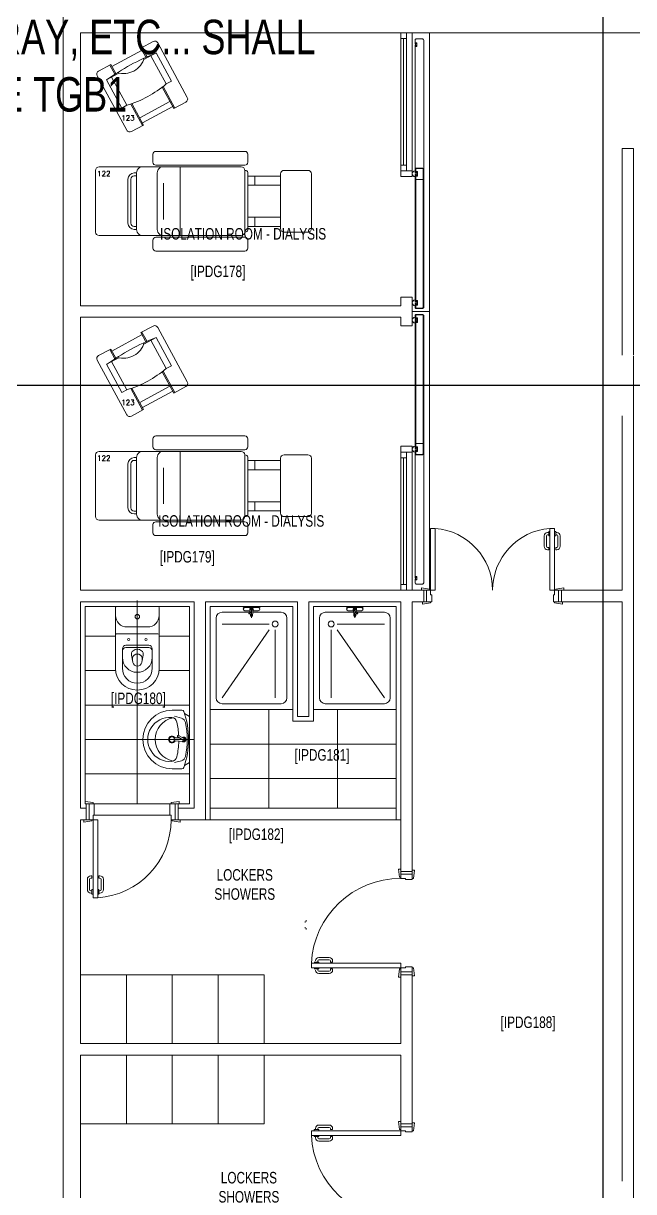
# Model space of a CAD drawing. Header units: metres. Extents: x -18745 to 220762, y -1579758 to -1356048.
# Drawn here: x 161460 to 166778, y -1440662 to -1430482 of the extents above; entities that cross this region are included whole.
import ezdxf
from ezdxf import colors
from ezdxf.entities.mleader import LeaderData, LeaderLine
from ezdxf.math import Vec2, Vec3

# ---------------------------------------------------------------- set-up
doc = ezdxf.new("R2010")
doc.units = ezdxf.units.M
doc.linetypes.add('DASHED2', pattern=[0.375, 0.25, -0.125])
doc.layers.get('0').update_dxf_attribs({"lineweight": 0})
for name, color, linetype, lineweight in [('A-100 - Copy$0$72_EGR_BASE_TEXT', 8, 'Continuous', 0), ('A-100 - Copy$0$Aluminum', 8, 'Continuous', 0), ('A-100 - Copy$0$car', 8, 'Continuous', 0), ('A-100 - Copy$0$Medical Equipment and Furniture', 8, 'Continuous', 0), ('A-100 - Copy$0$Medical Equipment and Furniture1', 8, 'Continuous', 5), ('A-100 - Copy$0$SANIT', 8, 'Continuous', 0), ('A-100 - Copy$0$Tiles', 8, 'Continuous', 0), ('A-100 - Copy$0$Walls', 8, 'Continuous', 0), ('A-100 - Copy$0$Wooden Joinery', 8, 'Continuous', 0), ('E-GRND', 94, 'DASHED2', 40)]:
    doc.layers.add(name, color=color, linetype=linetype, lineweight=lineweight)
doc.layers.add('A-100 - Copy$0$axes', color=8, linetype='Continuous')
doc.styles.add('A-100 - Copy$0$list_ghTextstyle', font='romans.shx', dxfattribs={"height": 0.25})
doc.styles.add('A-100 - Copy$0$X3G_ENTITY_2587EA', font='swisscl.ttf', dxfattribs={"height": 200})
doc.styles.add('ROMANS', font='romans.shx', dxfattribs={"width": 0.85})

# ---------------------------------------------------------------- blocks, each defined once
blk = doc.blocks.new('A-100 - Copy$0$HF16786C-P')
for p, q in [((-0.299, 0.239), (-0.299, -0.239)), ((-0.269, 0.269), (-0.061, 0.269)), ((-0.031, 0.239), (-0.031, -0.239)), ((-0.031, 0.219), (0.255, 0.219)), ((0.194, 0.219), (0.194, 0.139)), ((0.277, 0.269), (0.282, 0.269)), ((0.282, -0.269), (0.282, 0.269)), ((0.312, 0.299), (1.003, 0.299)), ((0.328, 0.299), (0.312, 0.299)), ((0.845, 0.299), (0.845, -0.299)), ((1.003, 0.299), (1.183, 0.299)), ((1.045, 0.246), (1.045, -0.246)), ((1.183, 0.299), (1.551, 0.299)), ((1.225, 0.246), (1.225, -0.246)), ((1.225, 0.246), (1.245, 0.246)), ((1.225, 0.221), (1.245, 0.221)), ((1.581, 0.269), (1.581, -0.269)), ((-0.031, 0.139), (0.255, 0.139)), ((0.99, 0.156), (0.99, -0.159)), ((1.275, 0.191), (1.275, -0.191)), ((1.3, 0.191), (1.3, -0.191)), ((-0.031, -0.139), (0.255, -0.139)), ((0.194, -0.219), (0.194, -0.139)), ((-0.061, -0.269), (-0.269, -0.269)), ((-0.031, -0.219), (0.255, -0.219)), ((0.277, -0.269), (0.282, -0.269)), ((1.003, -0.299), (0.312, -0.299)), ((1.183, -0.299), (1.003, -0.299)), ((1.183, -0.299), (1.551, -0.299)), ((1.225, -0.221), (1.245, -0.221)), ((1.225, -0.246), (1.245, -0.246))]:
    blk.add_line(p, q)
for points in [[(1.082, 0.409), (1.082, 0.339, -0.414214), (1.057, 0.314), (0.28, 0.314, -0.414214), (0.255, 0.339), (0.255, 0.409, -0.414214), (0.28, 0.434), (1.057, 0.434, -0.414214)], [(1.082, -0.409), (1.082, -0.339, 0.414214), (1.057, -0.314), (0.28, -0.314, 0.414214), (0.255, -0.339), (0.255, -0.409, 0.414214), (0.28, -0.434), (1.057, -0.434, 0.414214)]]:
    blk.add_lwpolyline(points, format="xyb", close=True)
blk.add_lwpolyline([(0.255, 0.253), (0.255, -0.253)])
for centre, radius, start, end in [((-0.269, 0.239), 0.03, 90, 180), ((-0.061, 0.239), 0.03, 0, 90), ((0.276, 0.247), 0.0216, 86.9989, 165.784), ((0.312, 0.269), 0.03, 90, 180), ((1.003, 0.269), 0.03, 47.4408, 90), ((0.976, 0.24), 0.0694, 5.3127, 47.4408), ((1.183, 0.269), 0.03, 47.4408, 90), ((1.156, 0.24), 0.0694, 5.3127, 47.4408), ((1.245, 0.191), 0.055, 0, 90), ((1.245, 0.191), 0.03, 0, 90), ((1.551, 0.269), 0.03, 0, 90), ((1.245, -0.191), 0.03, 270, 0), ((1.245, -0.191), 0.055, 270, 0), ((-0.269, -0.239), 0.03, 180, 270), ((-0.061, -0.239), 0.03, 270, 0), ((0.276, -0.247), 0.0216, 194.216, 273.0011), ((0.312, -0.269), 0.03, 180, 270), ((1.003, -0.269), 0.03, 270, 312.5592), ((0.976, -0.24), 0.0694, 312.5592, 354.6873), ((1.183, -0.269), 0.03, 270, 312.5592), ((1.156, -0.24), 0.0694, 312.5592, 354.6873), ((1.551, -0.269), 0.03, 270, 0)]:
    blk.add_arc(centre, radius, start, end)
blk = doc.blocks.new('A-100 - Copy$0$F.44.66.83')
at = {"layer": 'A-100 - Copy$0$Medical Equipment and Furniture1', "xscale": -1000, "yscale": 1000, "zscale": 1000, "rotation": 270}
blk.add_blockref('A-100 - Copy$0$HF16786C-P', (77696, -14002), dxfattribs=at)
blk = doc.blocks.new('A-100 - Copy$0$ME11218-P')
at = {"layer": 'A-100 - Copy$0$Medical Equipment and Furniture1'}
for p, q in [((-0.015, 0.55), (-0.015, 0.01)), ((0.015, 0.58), (0.135, 0.58)), ((0.125, 0.58), (0.125, 0.488)), ((0.135, 0.58), (0.135, 0.489)), ((0.135, 0.56), (0.435, 0.56)), ((0.435, 0.58), (0.555, 0.58)), ((0.435, 0.58), (0.435, 0.489)), ((0.445, 0.58), (0.445, 0.488)), ((0.585, 0.55), (0.585, 0.01)), ((0.161, 0.48), (0.04, 0.48)), ((0.04, 0.48), (0.04, 0.2)), ((0.09, 0.48), (0.09, 0.2)), ((0.53, 0.48), (0.409, 0.48)), ((0.48, 0.2), (0.48, 0.48)), ((0.53, 0.2), (0.53, 0.48)), ((0.04, 0.2), (0.09, 0.2)), ((0.125, 0.193), (0.125, -0.02)), ((0.135, 0.192), (0.135, -0.02)), ((0.435, 0.192), (0.435, -0.02)), ((0.445, 0.193), (0.445, -0.02)), ((0.48, 0.2), (0.53, 0.2)), ((0.135, 0.05), (0.435, 0.05)), ((0.135, 0), (0.435, 0)), ((0.015, -0.02), (0.135, -0.02)), ((0.435, -0.02), (0.555, -0.02))]:
    blk.add_line(p, q, dxfattribs=at)
for centre, radius, start, end in [((0.015, 0.55), 0.03, 90, 180), ((0.555, 0.55), 0.03, 0, 90), ((0.285, -1.587), 2.081, 83.2387, 96.7613), ((0.285, 0.621), 0.187, 224.2027, 315.7973), ((0.285, 1.141), 0.961, 258.288, 281.712), ((0.015, 0.01), 0.03, 180, 270), ((0.555, 0.01), 0.03, 270, 0)]:
    blk.add_arc(centre, radius, start, end, dxfattribs=at)
blk = doc.blocks.new('A-100 - Copy$0$U.63.18.79')
at = {"layer": 'A-100 - Copy$0$Medical Equipment and Furniture1', "extrusion": (1.14575e-09, 6.21071e-10, -1), "xscale": 999.9999999999976, "yscale": 999.9999999999976, "zscale": -999.9999999999977, "rotation": 61.53915026862275}
blk.add_blockref('A-100 - Copy$0$ME11218-P', (-78585, -13211, 0), dxfattribs=at)
blk = doc.blocks.new('A-100 - Copy$0$A$C180956F5')
at = {"layer": 'A-100 - Copy$0$car'}
for p, q in [((1350, 640, 0), (690, 640, 0)), ((690, 540, 0), (1350, 540, 0))]:
    blk.add_line(p, q, dxfattribs=at)
at = {"layer": 'A-100 - Copy$0$Wooden Joinery'}
for p, q in [((670, 1329, 0), (670, 1289, 0)), ((680, 1329, 0), (670, 1329, 0)), ((720, 1359, 0), (680, 1359, 0)), ((680, 1359, 0), (680, 680, 0)), ((720, 680, 0), (720, 1359, 0)), ((720, 1329, 0), (730, 1329, 0)), ((730, 1329, 0), (730, 1289, 0)), ((630, 1289, 0), (630, 1199, 0)), ((650, 1289, 0), (650, 1199, 0)), ((670, 1319, 0), (660, 1319, 0)), ((670, 1299, 0), (660, 1299, 0)), ((680, 1289, 0), (670, 1289, 0)), ((720, 1289, 0), (730, 1289, 0)), ((730, 1319, 0), (740, 1319, 0)), ((730, 1299, 0), (740, 1299, 0)), ((750, 1289, 0), (750, 1199, 0)), ((770, 1289, 0), (770, 1199, 0)), ((670, 1189, 0), (660, 1189, 0)), ((670, 1169, 0), (660, 1169, 0)), ((670, 1189, 0), (670, 1169, 0)), ((730, 1189, 0), (740, 1189, 0)), ((730, 1189, 0), (730, 1169, 0)), ((730, 1169, 0), (740, 1169, 0)), ((670, 690, 0), (600, 700, 0)), ((600, 700, 0), (600, 680, 0)), ((600, 680, 0), (670, 680, 0)), ((620, 540, 0), (620, 680, 0)), ((620, 680, 0), (645, 680, 0)), ((645, 680, 0), (680, 680, 0)), ((645, 540, 0), (645, 680, 0)), ((645, 680, 0), (645, 540, 0)), ((670, 680, 0), (670, 690, 0)), ((680, 680, 0), (720, 680, 0)), ((680, 680, 0), (680, 640, 0)), ((680, 640, 0), (690, 640, 0)), ((690, 640, 0), (690, 540, 0)), ((1360, 640, 0), (1350, 640, 0)), ((1350, 640, 0), (1350, 540, 0)), ((1395, 680, 0), (1360, 680, 0)), ((1360, 680, 0), (1360, 640, 0)), ((1370, 690, 0), (1440, 700, 0)), ((1370, 680, 0), (1370, 690, 0)), ((1440, 680, 0), (1370, 680, 0)), ((1395, 540, 0), (1395, 680, 0)), ((1395, 680, 0), (1395, 540, 0)), ((1420, 680, 0), (1395, 680, 0)), ((1420, 540, 0), (1420, 680, 0)), ((1440, 700, 0), (1440, 680, 0)), ((610, 520, 0), (610, 540, 0)), ((610, 540, 0), (680, 540, 0)), ((680, 530, 0), (610, 520, 0)), ((645, 540, 0), (620, 540, 0)), ((690, 540, 0), (645, 540, 0)), ((680, 540, 0), (680, 530, 0)), ((1350, 540, 0), (1395, 540, 0)), ((1360, 540, 0), (1360, 530, 0)), ((1430, 540, 0), (1360, 540, 0)), ((1360, 530, 0), (1430, 520, 0)), ((1395, 540, 0), (1420, 540, 0)), ((1430, 520, 0), (1430, 540, 0))]:
    blk.add_line(p, q, dxfattribs=at)
for centre, radius, start, end in [((680, 680, 0), 680, 0, 86.6277), ((660, 1289, 0), 30, 90, 180), ((660, 1289, 0), 10, 90, 180), ((740, 1289, 0), 30, 0, 90), ((740, 1289, 0), 10, 0, 90), ((660, 1199, 0), 30, 180, 270), ((660, 1199, 0), 10, 180, 270), ((740, 1199, 0), 10, 270, 0), ((740, 1199, 0), 30, 270, 0)]:
    blk.add_arc(centre, radius, start, end, dxfattribs=at)
blk = doc.blocks.new('A-100 - Copy$0$WC manta')
at = {"layer": 'A-100 - Copy$0$SANIT'}
for p, q in [((-0.13, 0.18), (-0.13, -0.18)), ((-0.12, 0.19), (0.41, 0.19)), ((0.109, 0.18), (0.109, -0.18)), ((0.239, 0.13), (0.41, 0.13)), ((-0.18, 0), (0.65, 0)), ((0.05, 0.09), (0.05, -0.09)), ((0.209, 0.1), (0.209, -0.1)), ((0.229, 0.1), (0.229, -0.1)), ((0.296, 0.051), (0.358, 0.039)), ((0.296, -0.051), (0.358, -0.039)), ((-0.12, -0.19), (0.41, -0.19)), ((0.239, -0.13), (0.41, -0.13))]:
    blk.add_line(p, q, dxfattribs=at)
for centre, radius in [((-0.04, 0), 0.02), ((0.159, 0.075), 0.01), ((0.159, -0.075), 0.01)]:
    blk.add_circle(centre, radius, dxfattribs=at)
for centre, radius, start, end in [((-0.12, 0.18), 0.01, 90, 180), ((-0.05, 0.09), 0.1, 0, 90), ((0.119, 0.18), 0.01, 90, 180), ((0.239, 0.1), 0.03, 90, 180), ((0.259, 0.1), 0.03, 90, 180), ((0.315, 0), 0.13, 270, 90), ((0.41, 0), 0.19, 270, 90), ((0.41, 0), 0.13, 270, 90), ((0.303, 0), 0.0588, 141.525, 218.475), ((0.288, 0.012), 0.04, 79.4289, 141.525), ((0.345, 0), 0.0588, 166.4176, 193.5824), ((0.327, 0.004), 0.04, 79.4289, 166.4176), ((0.351, 0), 0.04, 280.5711, 79.4289), ((-0.05, -0.09), 0.1, 270, 0), ((0.239, -0.1), 0.03, 180, 270), ((0.259, -0.1), 0.03, 180, 270), ((0.288, -0.012), 0.04, 218.475, 280.5711), ((0.327, -0.004), 0.04, 193.5824, 280.5711), ((-0.12, -0.18), 0.01, 180, 270), ((0.119, -0.18), 0.01, 180, 270)]:
    blk.add_arc(centre, radius, start, end, dxfattribs=at)
blk = doc.blocks.new('A-100 - Copy$0$lav-manta 60')
at = {"layer": 'A-100 - Copy$0$SANIT'}
for p, q in [((-0.266, -0.053), (-0.236, 0)), ((-0.236, 0), (0.236, 0)), ((0, 0.04), (0, -0.56)), ((0.266, -0.053), (0.236, 0)), ((-0.3, -0.079), (-0.3, -0.18)), ((-0.218, -0.084), (-0.238, -0.154)), ((-0.015, -0.147), (-0.02, -0.064)), ((0.027, -0.121), (-0.008, -0.067)), ((0.039, -0.114), (0.009, -0.058)), ((0.015, -0.147), (0.017, -0.106)), ((0.019, -0.077), (0.02, -0.064)), ((0.218, -0.084), (0.238, -0.154)), ((0.3, -0.079), (0.3, -0.18))]:
    blk.add_line(p, q, dxfattribs=at)
for centre, radius, start, end in [((-0.28, -0.079), 0.02, 109.8229, 180), ((0, -0.856), 0.846, 70.1771, 109.8229), ((-0.161, -0.101), 0.06, 101.8086, 164.0794), ((0, -0.957), 0.846, 91.1572, 102.0883), ((0, -0.87), 0.846, 78.1914, 101.8086), ((0, -0.062), 0.025, 320.7474, 220.368), ((0, -0.062), 0.02, 353.2671, 186.682), ((0, -0.062), 0.00966, 25.4127, 215.9577), ((0, -0.957), 0.846, 88.5486, 88.844), ((0.033, -0.118), 0.00666, 210.6852, 30.6852), ((0, -0.957), 0.846, 77.9117, 87.4274), ((0.161, -0.101), 0.06, 15.9206, 78.1914), ((0.28, -0.079), 0.02, 0, 70.1771), ((0, -0.18), 0.3, 180, 0), ((0, -0.204), 0.225, 174.8142, 5.1858), ((-0.165, -0.189), 0.06, 102.0883, 174.8142), ((0, -0.128), 0.225, 190.6097, 349.3903), ((0, -0.18), 0.035, 115.3106, 64.6894), ((0, -0.18), 0.0275, 117.1496, 62.8504), ((0, -0.147), 0.015, 180, 0), ((0.165, -0.189), 0.06, 5.1858, 77.9117)]:
    blk.add_arc(centre, radius, start, end, dxfattribs=at)
blk = doc.blocks.new('A-100 - Copy')
at = {"layer": 'A-100 - Copy$0$Aluminum'}
for p, q in [((164748.3, -1430562.7, 0), (164748.3, -1431767.3, 0)), ((164748.3, -1430612.7, 0), (164798.3, -1430612.7, 0)), ((164773.3, -1430612.7, 0), (164773.3, -1431717.3, 0)), ((164798.3, -1430562.7, 0), (164798.3, -1431767.3, 0)), ((164848.3, -1430562.7, 0), (164848.3, -1431767.3, 0)), ((164748.3, -1431717.3, 0), (164798.3, -1431717.3, 0)), ((164748.3, -1435421.9, 0), (164748.3, -1434217.3, 0)), ((164748.3, -1434267.3, 0), (164798.3, -1434267.3, 0)), ((164773.3, -1435371.9, 0), (164773.3, -1434267.3, 0)), ((164798.3, -1435421.9, 0), (164798.3, -1434217.3, 0)), ((164848.3, -1435421.9, 0), (164848.3, -1434217.3, 0)), ((164748.3, -1435371.9, 0), (164798.3, -1435371.9, 0))]:
    blk.add_line(p, q, dxfattribs=at)
at = {"layer": 'A-100 - Copy$0$Aluminum', "elevation": 0}
for points in [[(164848.3, -1431767.3), (164848.3, -1431817.3), (164748.3, -1431817.3), (164748.3, -1431767.3)], [(164848.3, -1434217.3), (164848.3, -1434167.3), (164748.3, -1434167.3), (164748.3, -1434217.3)]]:
    blk.add_lwpolyline(points, close=True, dxfattribs=at)
at = {"layer": 'A-100 - Copy$0$axes'}
for p, q in [((166513.3, -1477297.4, 0), (166513.3, -1391762.7, 0)), ((178940.3, -1433637.7, 2.4), (96147.6, -1433637.7, 2.4))]:
    blk.add_line(p, q, dxfattribs=at)
at = {"layer": 'A-100 - Copy$0$Medical Equipment and Furniture', "elevation": -1.2}
for points in [[(161957.3, -1439372.3), (162357.3, -1439372.3), (162357.3, -1438772.3), (161957.3, -1438772.3)], [(162757.3, -1439372.3), (162357.3, -1439372.3), (162357.3, -1438772.3), (162757.3, -1438772.3)], [(163157.3, -1439372.3), (162757.3, -1439372.3), (162757.3, -1438772.3), (163157.3, -1438772.3)], [(163157.3, -1439372.3), (163557.3, -1439372.3), (163557.3, -1438772.3), (163157.3, -1438772.3)], [(161957.3, -1440072.3), (162357.3, -1440072.3), (162357.3, -1439472.3), (161957.3, -1439472.3)], [(162757.3, -1440072.3), (162357.3, -1440072.3), (162357.3, -1439472.3), (162757.3, -1439472.3)], [(163157.3, -1440072.3), (162757.3, -1440072.3), (162757.3, -1439472.3), (163157.3, -1439472.3)], [(163157.3, -1440072.3), (163557.3, -1440072.3), (163557.3, -1439472.3), (163157.3, -1439472.3)]]:
    blk.add_lwpolyline(points, close=True, dxfattribs=at)
at = {"layer": 'A-100 - Copy$0$SANIT'}
for p, q in [((163088.3, -1435561.9, 0), (163808.3, -1435561.9, 0)), ((163088.3, -1435561.9, 0), (163088.3, -1436461.9, 0)), ((163398.8, -1435570.9, 0), (163380.8, -1435570.9, 0)), ((163380.8, -1435576.6, 0), (163380.8, -1435570.9, 0)), ((163389.8, -1435573.2, 0), (163506.8, -1435573.2, 0)), ((163389.8, -1435600.2, 0), (163435.4, -1435600.2, 0)), ((163398.8, -1435573.2, 0), (163398.8, -1435570.9, 0)), ((163423.8, -1435622, 0), (163442.8, -1435586.3, 0)), ((163431, -1435626.3, 0), (163453.5, -1435592, 0)), ((163436.2, -1435598.6, 0), (163435.8, -1435590.4, 0)), ((163448.3, -1435660.9, 0), (163448.3, -1435561.9, 0)), ((163457.7, -1435642.5, 0), (163460.8, -1435590.4, 0)), ((163460.2, -1435600.2, 0), (163506.8, -1435600.2, 0)), ((163497.8, -1435570.9, 0), (163515.8, -1435570.9, 0)), ((163497.8, -1435573.2, 0), (163497.8, -1435570.9, 0)), ((163515.8, -1435576.6, 0), (163515.8, -1435570.9, 0)), ((163808.3, -1436461.9, 0), (163808.3, -1435561.9, 0)), ((164708.3, -1435561.9, 0), (163988.3, -1435561.9, 0)), ((163988.3, -1436461.9, 0), (163988.3, -1435561.9, 0)), ((164298.8, -1435570.9, 0), (164280.8, -1435570.9, 0)), ((164280.8, -1435576.6, 0), (164280.8, -1435570.9, 0)), ((164406.8, -1435573.2, 0), (164289.8, -1435573.2, 0)), ((164336.3, -1435600.2, 0), (164289.8, -1435600.2, 0)), ((164298.8, -1435573.2, 0), (164298.8, -1435570.9, 0)), ((164338.8, -1435642.5, 0), (164335.8, -1435590.4, 0)), ((164365.6, -1435626.3, 0), (164343, -1435592, 0)), ((164348.3, -1435660.9, 0), (164348.3, -1435561.9, 0)), ((164372.8, -1435622, 0), (164353.8, -1435586.3, 0)), ((164360.3, -1435598.6, 0), (164360.8, -1435590.4, 0)), ((164406.8, -1435600.2, 0), (164361.2, -1435600.2, 0)), ((164397.8, -1435570.9, 0), (164415.8, -1435570.9, 0)), ((164397.8, -1435573.2, 0), (164397.8, -1435570.9, 0)), ((164415.8, -1435576.6, 0), (164415.8, -1435570.9, 0)), ((164708.3, -1435561.9, 0), (164708.3, -1436461.9, 0)), ((163139.7, -1435664.8, 0), (163139.7, -1436359.1, 0)), ((163191.1, -1435613.3, 0), (163428.4, -1435613.3, 0)), ((163437.3, -1435616.7, 0), (163438.8, -1435642.5, 0)), ((163459.4, -1435613.3, 0), (163705.4, -1435613.3, 0)), ((163756.8, -1435664.8, 0), (163756.8, -1436359.1, 0)), ((164039.7, -1435664.8, 0), (164039.7, -1436359.1, 0)), ((164337.1, -1435613.3, 0), (164091.1, -1435613.3, 0)), ((164359.2, -1435616.7, 0), (164357.7, -1435642.5, 0)), ((164605.4, -1435613.3, 0), (164368.2, -1435613.3, 0)), ((164656.8, -1435664.8, 0), (164656.8, -1436359.1, 0)), ((163191.1, -1435716.2, 0), (163602.6, -1435716.2, 0)), ((163602.6, -1435767.6, 0), (163191.1, -1436359.1, 0)), ((163654, -1435767.6, 0), (163654, -1436359.1, 0)), ((164142.6, -1435767.6, 0), (164142.6, -1436359.1, 0)), ((164605.4, -1435716.2, 0), (164194, -1435716.2, 0)), ((164194, -1435767.6, 0), (164605.4, -1436359.1, 0)), ((163191.1, -1436410.5, 0), (163705.4, -1436410.5, 0)), ((164605.4, -1436410.5, 0), (164091.1, -1436410.5, 0)), ((163088.3, -1436461.9, 0), (163808.3, -1436461.9, 0)), ((164708.3, -1436461.9, 0), (163988.3, -1436461.9, 0))]:
    blk.add_line(p, q, dxfattribs=at)
for centre in [(163654, -1435716.2, 0), (164142.6, -1435716.2, 0)]:
    blk.add_circle(centre, 25.7, dxfattribs=at)
for centre, radius, start, end in [((163380.8, -1435561.9, 0), 9, 180, 270), ((163389.8, -1435586.7, 0), 13.5, 90, 270), ((163398.8, -1435561.9, 0), 9, 270, 0), ((163448.3, -1435588.9, 0), 15.8, 319.63201, 219.25255), ((163448.3, -1435588.9, 0), 12.6, 353.26708, 186.73292), ((163448.3, -1435588.9, 0), 6.08, 324.04228, 154.58733), ((163497.8, -1435561.9, 0), 9, 180, 270), ((163506.8, -1435586.7, 0), 13.5, 270, 90), ((163515.8, -1435561.9, 0), 9, 270, 0), ((164280.8, -1435561.9, 0), 9, 180, 270), ((164289.8, -1435586.7, 0), 13.5, 90, 270), ((164298.8, -1435561.9, 0), 9, 270, 0), ((164348.3, -1435588.9, 0), 15.8, 320.74745, 220.36799), ((164348.3, -1435588.9, 0), 12.6, 353.26708, 186.73292), ((164348.3, -1435588.9, 0), 6.08, 25.41267, 215.95772), ((164397.8, -1435561.9, 0), 9, 180, 270), ((164406.8, -1435586.7, 0), 13.5, 270, 90), ((164415.8, -1435561.9, 0), 9, 270, 0), ((163191.1, -1435664.8, 0), 51.4, 90, 180), ((163427.4, -1435624.1, 0), 4.2, 149.31481, 329.31481), ((163448.3, -1435642.5, 0), 9.45, 180, 0), ((163705.4, -1435664.8, 0), 51.4, 0, 90), ((164091.1, -1435664.8, 0), 51.4, 90, 180), ((164348.3, -1435642.5, 0), 9.45, 180, 0), ((164369.2, -1435624.1, 0), 4.2, 210.68519, 30.68519), ((164605.4, -1435664.8, 0), 51.4, 0, 90), ((163191.1, -1436359.1, 0), 51.4, 180, 270), ((163705.4, -1436359.1, 0), 51.4, 270, 0), ((164091.1, -1436359.1, 0), 51.4, 180, 270), ((164605.4, -1436359.1, 0), 51.4, 270, 0)]:
    blk.add_arc(centre, radius, start, end, dxfattribs=at)
at = {"layer": 'A-100 - Copy$0$Tiles'}
for p, q in [((162262.8, -1435821.9, 0), (161997.3, -1435821.9, 0)), ((162908.3, -1435821.9, 0), (162642.8, -1435821.9, 0)), ((162263.9, -1436121.9, 0), (161997.3, -1436121.9, 0)), ((162908.3, -1436121.9, 0), (162641.7, -1436121.9, 0)), ((162452.8, -1436291.9, 0), (162452.8, -1437281.9, 0)), ((162908.3, -1436421.9, 0), (161997.3, -1436421.9, 0)), ((163598.3, -1436461.9, 0), (163598.3, -1437321.9, 0)), ((164198.3, -1436461.9, 0), (164198.3, -1437321.9, 0)), ((162500.3, -1436721.9, 0), (161997.3, -1436721.9, 0)), ((164708.3, -1436761.9, 0), (163088.3, -1436761.9, 0)), ((162908.3, -1437021.9, 0), (161997.3, -1437021.9, 0)), ((163088.3, -1437061.9, 0), (164708.3, -1437061.9, 0)), ((163088.3, -1437321.9, 0), (164708.3, -1437321.9, 0)), ((163088.3, -1437421.9, 0), (164708.3, -1437421.9, 0))]:
    blk.add_line(p, q, dxfattribs=at)
at = {"layer": 'A-100 - Copy$0$Tiles', "elevation": 0}
for points in [[(162007.3, -1437281.9), (161997.3, -1437281.9), (161997.3, -1435561.9), (162908.3, -1435561.9), (162908.3, -1437281.9), (162807.3, -1437281.9)], [(164748.3, -1437421.9), (164708.3, -1437421.9), (164708.3, -1435561.9), (163988.3, -1435561.9), (163988.3, -1436561.9), (163808.3, -1436561.9), (163808.3, -1435561.9), (163088.3, -1435561.9), (163088.3, -1437421.9), (163048.3, -1437421.9)]]:
    blk.add_lwpolyline(points, dxfattribs=at)
at = {"layer": 'A-100 - Copy$0$Walls'}
for p, q in [((161807.3, -1448562.7, 0), (161807.3, -1430312.7, 0)), ((161957.3, -1432942.3, 0), (161957.3, -1430562.7, 0)), ((161957.3, -1430562.7, 0), (175033.3, -1430562.7, 0)), ((166677, -1433372.7, 0), (166677, -1431572.7, 0)), ((166677, -1431572.7, 0), (166777, -1431572.7, 0)), ((166777, -1433372.7, 0), (166777, -1431572.7, 0)), ((166777, -1433372.7, 0), (166777, -1431572.7, 0)), ((161957.3, -1432942.3, 0), (164748.3, -1432942.3, 0)), ((164748.3, -1432867.3, 0), (164748.3, -1432942.3, 0)), ((164748.3, -1432867.3, 0), (164848.3, -1432867.3, 0)), ((164848.3, -1432867.3, 0), (164848.3, -1433117.3, 0)), ((161957.3, -1435421.9, 0), (161957.3, -1433042.3, 0)), ((161957.3, -1433042.3, 0), (164748.3, -1433042.3, 0)), ((164748.3, -1433042.3, 0), (164748.3, -1433117.3, 0)), ((164748.3, -1433117.3, 0), (164848.3, -1433117.3, 0)), ((166777, -1433382.7, 0), (166777, -1443322.7, 0)), ((166677, -1433902.7, 0), (166677, -1435421.9, 0)), ((161957.3, -1435421.9, 0), (164948.3, -1435421.9, 0)), ((164948.3, -1435421.9, 0), (164948.3, -1435521.9, 0)), ((166148.3, -1435421.9, 0), (166677, -1435421.9, 0)), ((166148.3, -1435421.9, 0), (166148.3, -1435521.9, 0)), ((161957.3, -1437321.9, 0), (161957.3, -1435521.9, 0)), ((162948.3, -1435521.9, 0), (161957.3, -1435521.9, 0)), ((162948.3, -1435521.9, 0), (162948.3, -1437321.9, 0)), ((163848.3, -1435521.9, 0), (163048.3, -1435521.9, 0)), ((163048.3, -1435521.9, 0), (163048.3, -1437421.9, 0)), ((163848.3, -1435521.9, 0), (163848.3, -1436521.9, 0)), ((164748.3, -1435521.9, 0), (163948.3, -1435521.9, 0)), ((163948.3, -1435521.9, 0), (163948.3, -1436521.9, 0)), ((164748.3, -1435521.9, 0), (164748.3, -1437872.3, -1.2)), ((164848.3, -1435521.9, 0), (164848.3, -1437872.3, -1.2)), ((164848.3, -1435521.9, 0), (164948.3, -1435521.9, 0)), ((164948.3, -1435521.9, 0), (164848.3, -1435521.9, 0)), ((166148.3, -1435521.9, 0), (166677, -1435521.9, 0)), ((166677, -1435521.9, 0), (166148.3, -1435521.9, 0)), ((166677, -1435521.9, 0), (166677, -1440572.7, 0)), ((166677, -1435521.9, 0), (166677, -1440572.7, 0)), ((163848.3, -1436521.9, 0), (163948.3, -1436521.9, 0)), ((161957.3, -1437321.9, 0), (162007.3, -1437321.9, 0)), ((162007.3, -1437321.9, 0), (162007.3, -1437421.9, 0)), ((162807.3, -1437321.9, 0), (162807.3, -1437421.9, 0)), ((162807.3, -1437321.9, 0), (162948.3, -1437321.9, 0)), ((161957.3, -1439372.3, -1.2), (161957.3, -1437421.9, 0)), ((162007.3, -1437421.9, 0), (161957.3, -1437421.9, 0)), ((163048.3, -1437421.9, 0), (162807.3, -1437421.9, 0)), ((164748.3, -1437872.3, -2.4), (164848.3, -1437872.3, -2.4)), ((164748.3, -1438772.3, -1.2), (164748.3, -1439372.3, -1.2)), ((164748.3, -1438772.3, -1.2), (164848.3, -1438772.3, -1.2)), ((164848.3, -1438772.3, -1.2), (164848.3, -1440072.3, -3.5)), ((161957.3, -1439372.3, -1.2), (164748.3, -1439372.3, -1.2)), ((161957.3, -1439472.3, -1.2), (164748.3, -1439472.3, -1.2)), ((161957.3, -1439472.3, -1.2), (161957.3, -1441422.7, -2.4)), ((164748.3, -1439472.3, -1.2), (164748.3, -1440072.3, -1.2)), ((164748.3, -1440072.3, -3.5), (164848.3, -1440072.3, -3.5))]:
    blk.add_line(p, q, dxfattribs=at)
at = {"layer": 'A-100 - Copy$0$Walls', "elevation": 0}
blk.add_lwpolyline([(164748.3, -1437421.9), (164748.3, -1435521.9), (163948.3, -1435521.9), (163948.3, -1436521.9), (163848.3, -1436521.9), (163848.3, -1435521.9), (163048.3, -1435521.9), (163048.3, -1437421.9)], dxfattribs=at)
at = {"layer": 'A-100 - Copy$0$Wooden Joinery'}
for p, q in [((165048.3, -1434883.4, 0), (165008.3, -1434883.4, 0)), ((165008.3, -1434883.4, 0), (165008.3, -1435421.9, 0)), ((165048.3, -1435421.9, 0), (165048.3, -1434883.4, 0)), ((166048.3, -1435421.9, 0), (166048.3, -1434883.4, 0)), ((166048.3, -1434883.4, 0), (166088.3, -1434883.4, 0)), ((166088.3, -1434883.4, 0), (166088.3, -1435421.9, 0)), ((165998.3, -1434948.9, 0), (165998.3, -1435038.9, 0)), ((166018.3, -1434948.9, 0), (166018.3, -1435038.9, 0)), ((166038.3, -1434918.9, 0), (166028.3, -1434918.9, 0)), ((166038.3, -1434938.9, 0), (166028.3, -1434938.9, 0)), ((166038.3, -1434908.9, 0), (166038.3, -1434948.9, 0)), ((166048.3, -1434908.9, 0), (166038.3, -1434908.9, 0)), ((166048.3, -1434948.9, 0), (166038.3, -1434948.9, 0)), ((166088.3, -1434908.9, 0), (166098.3, -1434908.9, 0)), ((166088.3, -1434948.9, 0), (166098.3, -1434948.9, 0)), ((166098.3, -1434908.9, 0), (166098.3, -1434948.9, 0)), ((166098.3, -1434918.9, 0), (166108.3, -1434918.9, 0)), ((166098.3, -1434938.9, 0), (166108.3, -1434938.9, 0)), ((166118.3, -1434948.9, 0), (166118.3, -1435038.9, 0)), ((166138.3, -1434948.9, 0), (166138.3, -1435038.9, 0)), ((166038.3, -1435048.9, 0), (166028.3, -1435048.9, 0)), ((166038.3, -1435068.9, 0), (166028.3, -1435068.9, 0)), ((166038.3, -1435048.9, 0), (166038.3, -1435068.9, 0)), ((166098.3, -1435048.9, 0), (166108.3, -1435048.9, 0)), ((166098.3, -1435048.9, 0), (166098.3, -1435068.9, 0)), ((166098.3, -1435068.9, 0), (166108.3, -1435068.9, 0)), ((164998.3, -1435411.9, 0), (164928.3, -1435401.9, 0)), ((164928.3, -1435401.9, 0), (164928.3, -1435421.9, 0)), ((164998.3, -1435411.9, 0), (164928.3, -1435401.9, 0)), ((164928.3, -1435401.9, 0), (164928.3, -1435421.9, 0)), ((164928.3, -1435421.9, 0), (164998.3, -1435421.9, 0)), ((164928.3, -1435421.9, 0), (164998.3, -1435421.9, 0)), ((164948.3, -1435521.9, 0), (164948.3, -1435421.9, 0)), ((164948.3, -1435421.9, 0), (164973.3, -1435421.9, 0)), ((164948.3, -1435521.9, 0), (164948.3, -1435421.9, 0)), ((164948.3, -1435421.9, 0), (164973.3, -1435421.9, 0)), ((164973.3, -1435421.9, 0), (165008.3, -1435421.9, 0)), ((164973.3, -1435521.9, 0), (164973.3, -1435421.9, 0)), ((164973.3, -1435421.9, 0), (164973.3, -1435521.9, 0)), ((164973.3, -1435421.9, 0), (165008.3, -1435421.9, 0)), ((164973.3, -1435521.9, 0), (164973.3, -1435421.9, 0)), ((164973.3, -1435421.9, 0), (164973.3, -1435521.9, 0)), ((164998.3, -1435421.9, 0), (164998.3, -1435411.9, 0)), ((164998.3, -1435421.9, 0), (164998.3, -1435411.9, 0)), ((165008.3, -1435421.9, 0), (165048.3, -1435421.9, 0)), ((165008.3, -1435421.9, 0), (165008.3, -1435461.9, 0)), ((165008.3, -1435421.9, 0), (165008.3, -1435461.9, 0)), ((165008.3, -1435461.9, 0), (165018.3, -1435461.9, 0)), ((165008.3, -1435461.9, 0), (165018.3, -1435461.9, 0)), ((165018.3, -1435461.9, 0), (165018.3, -1435521.9, 0)), ((165018.3, -1435461.9, 0), (165018.3, -1435521.9, 0)), ((166088.3, -1435421.9, 0), (166048.3, -1435421.9, 0)), ((166088.3, -1435461.9, 0), (166078.3, -1435461.9, 0)), ((166078.3, -1435461.9, 0), (166078.3, -1435521.9, 0)), ((166088.3, -1435461.9, 0), (166078.3, -1435461.9, 0)), ((166078.3, -1435461.9, 0), (166078.3, -1435521.9, 0)), ((166123.3, -1435421.9, 0), (166088.3, -1435421.9, 0)), ((166088.3, -1435421.9, 0), (166088.3, -1435461.9, 0)), ((166123.3, -1435421.9, 0), (166088.3, -1435421.9, 0)), ((166088.3, -1435421.9, 0), (166088.3, -1435461.9, 0)), ((166098.3, -1435411.9, 0), (166168.3, -1435401.9, 0)), ((166098.3, -1435411.9, 0), (166168.3, -1435401.9, 0)), ((166098.3, -1435421.9, 0), (166098.3, -1435411.9, 0)), ((166098.3, -1435421.9, 0), (166098.3, -1435411.9, 0)), ((166168.3, -1435421.9, 0), (166098.3, -1435421.9, 0)), ((166168.3, -1435421.9, 0), (166098.3, -1435421.9, 0)), ((166123.3, -1435521.9, 0), (166123.3, -1435421.9, 0)), ((166123.3, -1435421.9, 0), (166123.3, -1435521.9, 0)), ((166148.3, -1435421.9, 0), (166123.3, -1435421.9, 0)), ((166123.3, -1435521.9, 0), (166123.3, -1435421.9, 0)), ((166123.3, -1435421.9, 0), (166123.3, -1435521.9, 0)), ((166148.3, -1435421.9, 0), (166123.3, -1435421.9, 0)), ((166148.3, -1435521.9, 0), (166148.3, -1435421.9, 0)), ((166148.3, -1435521.9, 0), (166148.3, -1435421.9, 0)), ((166168.3, -1435401.9, 0), (166168.3, -1435421.9, 0)), ((166168.3, -1435401.9, 0), (166168.3, -1435421.9, 0)), ((164938.3, -1435541.9, 0), (164938.3, -1435521.9, 0)), ((164938.3, -1435521.9, 0), (165008.3, -1435521.9, 0)), ((165008.3, -1435531.9, 0), (164938.3, -1435541.9, 0)), ((164973.3, -1435521.9, 0), (164948.3, -1435521.9, 0)), ((164973.3, -1435521.9, 0), (164948.3, -1435521.9, 0)), ((165018.3, -1435521.9, 0), (164973.3, -1435521.9, 0)), ((165018.3, -1435521.9, 0), (164973.3, -1435521.9, 0)), ((165008.3, -1435521.9, 0), (165008.3, -1435531.9, 0)), ((166078.3, -1435521.9, 0), (166123.3, -1435521.9, 0)), ((166078.3, -1435521.9, 0), (166123.3, -1435521.9, 0)), ((166088.3, -1435521.9, 0), (166088.3, -1435531.9, 0)), ((166158.3, -1435521.9, 0), (166088.3, -1435521.9, 0)), ((166088.3, -1435521.9, 0), (166088.3, -1435531.9, 0)), ((166158.3, -1435521.9, 0), (166088.3, -1435521.9, 0)), ((166088.3, -1435531.9, 0), (166158.3, -1435541.9, 0)), ((166088.3, -1435531.9, 0), (166158.3, -1435541.9, 0)), ((166123.3, -1435521.9, 0), (166148.3, -1435521.9, 0)), ((166123.3, -1435521.9, 0), (166148.3, -1435521.9, 0)), ((166158.3, -1435541.9, 0), (166158.3, -1435521.9, 0)), ((166158.3, -1435541.9, 0), (166158.3, -1435521.9, 0)), ((163914.8, -1438317.9, -1.2), (163914.8, -1438307.9, -1.2)), ((163924.8, -1438307.9, -1.2), (163924.8, -1438297.9, -1.2)), ((163914.8, -1438357.9, -1.2), (163914.8, -1438367.9, -1.2)), ((163924.8, -1438367.9, -1.2), (163924.8, -1438377.9, -1.2)), ((164024.8, -1438662.3, -2.4), (164024.8, -1438652.3, -2.4)), ((164034.8, -1438622.3, -2.4), (164124.8, -1438622.3, -2.4)), ((164034.8, -1438642.3, -2.4), (164124.8, -1438642.3, -2.4)), ((164134.8, -1438662.3, -2.4), (164134.8, -1438652.3, -2.4)), ((164154.8, -1438662.3, -2.4), (164154.8, -1438652.3, -2.4)), ((163994.8, -1438662.3, -2.4), (164034.8, -1438662.3, -2.4)), ((163994.8, -1438722.3, -2.4), (164034.8, -1438722.3, -2.4)), ((164024.8, -1438722.3, -2.4), (164024.8, -1438732.3, -2.4)), ((164034.8, -1438672.3, -2.4), (164034.8, -1438662.3, -2.4)), ((164034.8, -1438712.3, -2.4), (164034.8, -1438722.3, -2.4)), ((164034.8, -1438742.3, -2.4), (164124.8, -1438742.3, -2.4)), ((164134.8, -1438662.3, -2.4), (164154.8, -1438662.3, -2.4)), ((164134.8, -1438722.3, -2.4), (164134.8, -1438732.3, -2.4)), ((164134.8, -1438722.3, -2.4), (164154.8, -1438722.3, -2.4)), ((164154.8, -1438722.3, -2.4), (164154.8, -1438732.3, -2.4)), ((164034.8, -1438762.3, -2.4), (164124.8, -1438762.3, -2.4)), ((164034.8, -1440082.3, -3.5), (164124.8, -1440082.3, -3.5)), ((163994.8, -1440122.3, -3.5), (164034.8, -1440122.3, -3.5)), ((163994.8, -1440132.3, -3.5), (163994.8, -1440122.3, -3.5)), ((163994.8, -1440172.3, -3.5), (163994.8, -1440182.3, -3.5)), ((163994.8, -1440182.3, -3.5), (164034.8, -1440182.3, -3.5)), ((164004.8, -1440122.3, -3.5), (164004.8, -1440112.3, -3.5)), ((164004.8, -1440182.3, -3.5), (164004.8, -1440192.3, -3.5)), ((164024.8, -1440122.3, -3.5), (164024.8, -1440112.3, -3.5)), ((164024.8, -1440182.3, -3.5), (164024.8, -1440192.3, -3.5)), ((164034.8, -1440102.3, -3.5), (164124.8, -1440102.3, -3.5)), ((164034.8, -1440132.3, -3.5), (164034.8, -1440122.3, -3.5)), ((164034.8, -1440172.3, -3.5), (164034.8, -1440182.3, -3.5)), ((164134.8, -1440122.3, -3.5), (164134.8, -1440112.3, -3.5)), ((164134.8, -1440122.3, -3.5), (164154.8, -1440122.3, -3.5)), ((164134.8, -1440182.3, -3.5), (164134.8, -1440192.3, -3.5)), ((164134.8, -1440182.3, -3.5), (164154.8, -1440182.3, -3.5)), ((164154.8, -1440122.3, -3.5), (164154.8, -1440112.3, -3.5)), ((164154.8, -1440182.3, -3.5), (164154.8, -1440192.3, -3.5)), ((164034.8, -1440202.3, -3.5), (164124.8, -1440202.3, -3.5)), ((164034.8, -1440222.3, -3.5), (164124.8, -1440222.3, -3.5))]:
    blk.add_line(p, q, dxfattribs=at)
for points, elevation in [([(164848.3, -1432992.3), (164998.3, -1432992.3), (164998.3, -1430562.7)], 0), ([(164848.3, -1432992.3), (164998.3, -1432992.3), (164998.3, -1435421.9)], 0), ([(164748.3, -1437897.3), (164848.3, -1437897.3), (164848.3, -1437872.3), (164748.3, -1437872.3), (164748.3, -1437897.3)], -2.4), ([(164748.3, -1437897.3), (164748.3, -1437932.3), (164788.3, -1437932.3), (164788.3, -1437942.3), (164848.3, -1437942.3), (164848.3, -1437897.3), (164748.3, -1437897.3)], -2.4), ([(164748.3, -1438747.3), (164748.3, -1438712.3), (164788.3, -1438712.3), (164788.3, -1438702.3), (164848.3, -1438702.3), (164848.3, -1438747.3), (164748.3, -1438747.3)], -1.2), ([(164748.3, -1438747.3), (164848.3, -1438747.3), (164848.3, -1438772.3), (164748.3, -1438772.3), (164748.3, -1438747.3)], -1.2), ([(164748.3, -1440097.3), (164848.3, -1440097.3), (164848.3, -1440072.3), (164748.3, -1440072.3), (164748.3, -1440097.3)], -3.5), ([(164748.3, -1440097.3), (164748.3, -1440132.3), (164788.3, -1440132.3), (164788.3, -1440142.3), (164848.3, -1440142.3), (164848.3, -1440097.3), (164748.3, -1440097.3)], -3.5)]:
    blk.add_lwpolyline(points, dxfattribs=dict(at, elevation=elevation))
at = {"layer": 'A-100 - Copy$0$Wooden Joinery', "elevation": 0}
for points in [[(164878.3, -1430652.3), (164878.3, -1430662.3), (164873.3, -1430662.3), (164873.3, -1430627.3, -0.4142136), (164883.3, -1430617.3), (164938.3, -1430617.3, -0.4142136), (164948.3, -1430627.3), (164948.3, -1431832.3, -0.4142136), (164938.3, -1431842.3), (164883.3, -1431842.3, -0.4142136), (164873.3, -1431832.3), (164873.3, -1431797.3), (164878.3, -1431797.3), (164878.3, -1431807.3), (164888.3, -1431807.3), (164888.3, -1431777.3), (164878.3, -1431777.3), (164878.3, -1431787.3), (164873.3, -1431787.3), (164873.3, -1430672.3), (164878.3, -1430672.3), (164878.3, -1430682.3), (164888.3, -1430682.3), (164888.3, -1430652.3)], [(164878.3, -1431777.3), (164878.3, -1431787.3), (164873.3, -1431787.3), (164873.3, -1431752.3, -0.4142136), (164883.3, -1431742.3), (164938.3, -1431742.3, -0.4142136), (164948.3, -1431752.3), (164948.3, -1432957.3, -0.4142136), (164938.3, -1432967.3), (164883.3, -1432967.3, -0.4142136), (164873.3, -1432957.3), (164873.3, -1432922.3), (164878.3, -1432922.3), (164878.3, -1432932.3), (164888.3, -1432932.3), (164888.3, -1432902.3), (164878.3, -1432902.3), (164878.3, -1432912.3), (164873.3, -1432912.3), (164873.3, -1431797.3), (164878.3, -1431797.3), (164878.3, -1431807.3), (164888.3, -1431807.3), (164888.3, -1431777.3)], [(164878.3, -1431812.3), (164878.3, -1432897.3), (164893.3, -1432897.3), (164893.3, -1432937.3), (164878.3, -1432937.3), (164878.3, -1432957.3, 0.4142136), (164883.3, -1432962.3), (164938.3, -1432962.3, 0.4142136), (164943.3, -1432957.3), (164943.3, -1431752.3, 0.4142136), (164938.3, -1431747.3), (164883.3, -1431747.3, 0.4142136), (164878.3, -1431752.3), (164878.3, -1431772.3), (164893.3, -1431772.3), (164893.3, -1431812.3)], [(164878.3, -1434207.3), (164878.3, -1434197.3), (164873.3, -1434197.3), (164873.3, -1434232.3, 0.4142136), (164883.3, -1434242.3), (164938.3, -1434242.3, 0.4142136), (164948.3, -1434232.3), (164948.3, -1433027.3, 0.4142136), (164938.3, -1433017.3), (164883.3, -1433017.3, 0.4142136), (164873.3, -1433027.3), (164873.3, -1433062.3), (164878.3, -1433062.3), (164878.3, -1433052.3), (164888.3, -1433052.3), (164888.3, -1433082.3), (164878.3, -1433082.3), (164878.3, -1433072.3), (164873.3, -1433072.3), (164873.3, -1434187.3), (164878.3, -1434187.3), (164878.3, -1434177.3), (164888.3, -1434177.3), (164888.3, -1434207.3)], [(164878.3, -1434172.3), (164878.3, -1433087.3), (164893.3, -1433087.3), (164893.3, -1433047.3), (164878.3, -1433047.3), (164878.3, -1433027.3, -0.4142136), (164883.3, -1433022.3), (164938.3, -1433022.3, -0.4142136), (164943.3, -1433027.3), (164943.3, -1434232.3, -0.4142136), (164938.3, -1434237.3), (164883.3, -1434237.3, -0.4142136), (164878.3, -1434232.3), (164878.3, -1434212.3), (164893.3, -1434212.3), (164893.3, -1434172.3)], [(164878.3, -1435332.3), (164878.3, -1435322.3), (164873.3, -1435322.3), (164873.3, -1435357.3, 0.4142136), (164883.3, -1435367.3), (164938.3, -1435367.3, 0.4142136), (164948.3, -1435357.3), (164948.3, -1434152.3, 0.4142136), (164938.3, -1434142.3), (164883.3, -1434142.3, 0.4142136), (164873.3, -1434152.3), (164873.3, -1434187.3), (164878.3, -1434187.3), (164878.3, -1434177.3), (164888.3, -1434177.3), (164888.3, -1434207.3), (164878.3, -1434207.3), (164878.3, -1434197.3), (164873.3, -1434197.3), (164873.3, -1435312.3), (164878.3, -1435312.3), (164878.3, -1435302.3), (164888.3, -1435302.3), (164888.3, -1435332.3)]]:
    blk.add_lwpolyline(points, format="xyb", close=True, dxfattribs=at)
at = {"layer": 'A-100 - Copy$0$Wooden Joinery'}
for points, elevation in [([(164748.3, -1437922.3), (164738.3, -1437922.3), (164728.3, -1437852.3), (164748.3, -1437852.3)], -1.2), ([(164848.3, -1437932.3), (164858.3, -1437932.3), (164868.3, -1437862.3), (164848.3, -1437862.3)], -1.2), ([(164748.3, -1438672.3), (163969.3, -1438672.3), (163969.3, -1438712.3), (164748.3, -1438712.3)], 0), ([(164748.3, -1438722.3), (164738.3, -1438722.3), (164728.3, -1438792.3), (164748.3, -1438792.3)], 0), ([(164848.3, -1438712.3), (164858.3, -1438712.3), (164868.3, -1438782.3), (164848.3, -1438782.3)], 0), ([(164748.3, -1440122.3), (164738.3, -1440122.3), (164728.3, -1440052.3), (164748.3, -1440052.3)], -2.4), ([(164848.3, -1440132.3), (164858.3, -1440132.3), (164868.3, -1440062.3), (164848.3, -1440062.3)], -2.4), ([(164748.3, -1440172.3), (163969.3, -1440172.3), (163969.3, -1440132.3), (164748.3, -1440132.3)], -2.4)]:
    blk.add_lwpolyline(points, close=True, dxfattribs=dict(at, elevation=elevation))
for centre, radius, start, end in [((164873.3, -1431792.3, 0), 25, 90, 270), ((164873.3, -1432917.3, 0), 25, 90, 270), ((164873.3, -1433067.3, 0), 25, 90, 270), ((164873.3, -1434192.3, 0), 25, 90, 270), ((165008.3, -1435421.9, 0), 540, 0, 85.75198), ((166088.3, -1435421.9, 0), 540, 94.24802, 180), ((166028.3, -1434948.9, 0), 30, 90, 180), ((166028.3, -1434948.9, 0), 10, 90, 180), ((166108.3, -1434948.9, 0), 30, 0, 90), ((166108.3, -1434948.9, 0), 10, 0, 90), ((166028.3, -1435038.9, 0), 30, 180, 270), ((166028.3, -1435038.9, 0), 10, 180, 270), ((166108.3, -1435038.9, 0), 10, 270, 0), ((166108.3, -1435038.9, 0), 30, 270, 0), ((164748.3, -1438712.3, -2.4), 780, 90, 177.06047), ((164034.8, -1438652.3, -2.4), 30, 90, 180), ((164034.8, -1438652.3, -2.4), 10, 90, 180), ((164124.8, -1438652.3, -2.4), 30, 0, 90), ((164124.8, -1438652.3, -2.4), 10, 0, 90), ((164034.8, -1438732.3, -2.4), 30, 180, 270), ((164034.8, -1438732.3, -2.4), 10, 180, 270), ((164124.8, -1438732.3, -2.4), 10, 270, 0), ((164124.8, -1438732.3, -2.4), 30, 270, 0), ((164034.8, -1440112.3, -3.5), 30, 90, 180), ((164124.8, -1440112.3, -3.5), 30, 0, 90), ((164748.3, -1440132.3, -3.5), 780, 182.93953, 270), ((164034.8, -1440112.3, -3.5), 10, 90, 180), ((164124.8, -1440112.3, -3.5), 10, 0, 90), ((164034.8, -1440192.3, -3.5), 30, 180, 270), ((164034.8, -1440192.3, -3.5), 10, 180, 270), ((164124.8, -1440192.3, -3.5), 10, 270, 0), ((164124.8, -1440192.3, -3.5), 30, 270, 0)]:
    blk.add_arc(centre, radius, start, end, dxfattribs=at)
at = {"layer": 'A-100 - Copy$0$Medical Equipment and Furniture', "rotation": 90}
for name, p in [('A-100 - Copy$0$U.63.18.79', (149668.7, -1509727.5, 0)), ('A-100 - Copy$0$F.44.66.83', (149668.7, -1509727.5, 0)), ('A-100 - Copy$0$U.63.18.79', (149668.7, -1512207.1, 0)), ('A-100 - Copy$0$F.44.66.83', (149668.7, -1512207.1, 0))]:
    blk.add_blockref(name, p, dxfattribs=at)
at = {"layer": 'A-100 - Copy$0$SANIT', "rotation": 270}
for name, p, xscale, yscale, zscale in [('A-100 - Copy$0$WC manta', (162452.8, -1435691.9, 0), 999.9999999999995, 999.9999999999995, 999.9999999999995), ('A-100 - Copy$0$lav-manta 60', (162908.3, -1436721.9, 0), -850.0000000001897, 850.0000000001897, 850.0000000001897)]:
    blk.add_blockref(name, p, dxfattribs=dict(at, xscale=xscale, yscale=yscale, zscale=zscale))
at = {"layer": 'A-100 - Copy$0$Wooden Joinery', "xscale": -1, "rotation": 180}
blk.add_blockref('A-100 - Copy$0$A$C180956F5', (161387.3, -1436741.9, 0), dxfattribs=at)
at = {"layer": 'A-100 - Copy$0$72_EGR_BASE_TEXT', "char_height": 100, "attachment_point": 2, "style": 'A-100 - Copy$0$X3G_ENTITY_2587EA'}
for s, insert in [('ISOLATION ROOM - DIALYSIS', (163374.5, -1432265.5)), ('[IPDG178]', (163154.9, -1432592.5)), ('ISOLATION ROOM - DIALYSIS', (163358.3, -1434767.9, 0)), ('[IPDG179]', (162887.9, -1435079.9)), ('[IPDG180]', (162461.2, -1436313.7, 0)), ('[IPDG181]', (164062.2, -1436806.6, 0)), ('[IPDG182]', (163489.4, -1437497.9)), ('LOCKERS^M^JSHOWERS', (163388.9, -1437852.3)), ('[IPDG188]', (165858, -1439136.5)), ('LOCKERS^M^JSHOWERS', (163425.4, -1440490.8))]:
    blk.add_mtext(s, dxfattribs=dict(at, insert=insert))
at = {"layer": 'A-100 - Copy$0$Medical Equipment and Furniture', "char_height": 45, "attachment_point": 2, "style": 'A-100 - Copy$0$list_ghTextstyle'}
for s, insert in [('123', (162371.3, -1431283.2, 0)), ('122', (162161, -1431768.4, 0)), ('123', (162371.3, -1433762.8, 0)), ('122', (162161, -1434248, 0))]:
    blk.add_mtext(s, dxfattribs=dict(at, insert=insert))

msp = doc.modelspace()

# ---------------------------------------------------------------- leaders
at = {"layer": 'E-GRND', "linetype": 'ByBlock', "ltscale": 400}
ml = msp.add_multileader_mtext('Standard', dxfattribs=at)
ml.set_content('{\\fArial|b0|i0|c0|p34;\\W0.75;\\C256;50MM² BARE COPPER CONDUCTOR TO TGMB\\PALL MATERIAL IN THIS ROOM SUCH CABINET, CABLE TRAY, ETC... SHALL BE BONDED TO THE TGB1}', color=140, style='ROMANS')
ml.set_leader_properties(color=181, lineweight=-1)
ml.build(insert=Vec2(0, 0))
ml.multileader.update_dxf_attribs({"dogleg_length": 319.7, "arrow_head_size": 200})
ctx = ml.context
ctx.base_point, ctx.char_height, ctx.arrow_head_size, ctx.landing_gap_size, ctx.plane_origin, ctx.plane_x_axis, ctx.plane_y_axis = Vec3(158165.8, -1429102.7, 0), 300, 200, 200, Vec3(163771, -1428275.5, 0), Vec3(1, 0.0000626), Vec3(-0.0000626, 1)
notes = []
notes.append((ctx, [(0, (1, 1, 0), (164622.8, -1429102.2, 0), (-1, -0.0000626), 442, [(0, [(165850.3, -1428236.1, 0)], 0, [])])]))
ctx.mtext.insert, ctx.mtext.text_direction, ctx.mtext.rotation, ctx.mtext.width, ctx.mtext.defined_height, ctx.mtext.flow_direction = Vec3(158365.8, -1428950.1, 0), Vec3(1, 0.0000626), 0.0000626, 5749.077, 1062.8, 5
for ctx, leaders in notes:
    for number, flags, end, landing, length, lines in leaders:
        leader = LeaderData()
        leader.index, (leader.has_last_leader_line, leader.has_dogleg_vector, leader.attachment_direction) = number, flags
        leader.last_leader_point, leader.dogleg_vector, leader.dogleg_length = Vec3(end), Vec3(landing), length
        for number, points, colour, breaks in lines:
            line = LeaderLine()
            line.index, line.vertices, line.color, line.breaks = number, Vec3.list(points), colors.encode_raw_color(colour), breaks
            leader.lines.append(line)
        ctx.leaders.append(leader)

# ---------------------------------------------------------------- next in the draw order: block references
msp.add_blockref('A-100 - Copy', (0, 0))

doc.saveas('drawing.dxf')
